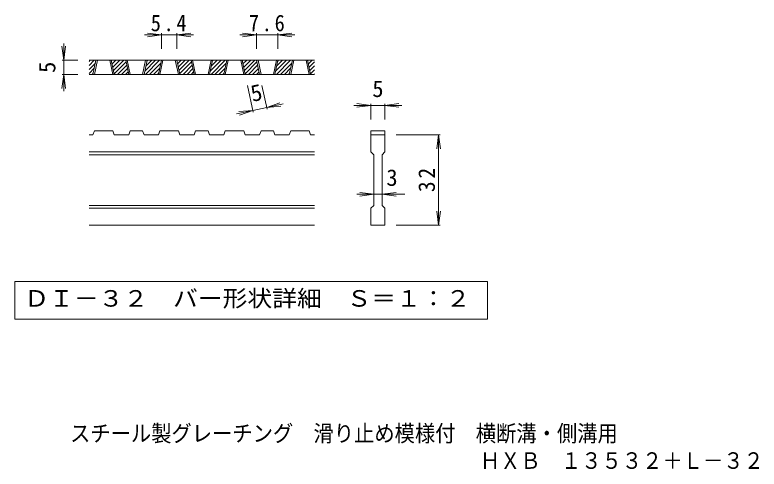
# Model space of a CAD drawing. Units: millimetres on the paper, enlarged 5 times, with parts at other scales. Extents: x -848 to 876, y -685 to 651.
# Drawn here: x -475 to 185, y -685 to -283 of the extents above; entities that cross this region are included whole.
import ezdxf
from ezdxf.enums import TextEntityAlignment as Align

# ---------------------------------------------------------------- set-up
doc = ezdxf.new("R2010")
doc.units = ezdxf.units.MM
doc.header["$LTSCALE"] = 5
for name, color, linetype, lineweight in [('D-0_通り芯', 3, 'Continuous', 9), ('D-4_寸法', 7, 'Continuous', 9), ('F-5_F-5ﾚｲﾔ', 2, 'Continuous', 9)]:
    doc.layers.add(name, color=color, linetype=linetype, lineweight=lineweight)
doc.layers.add('F-0_F-0ﾚｲﾔ', color=2, linetype='Continuous')
doc.styles.add('ＭＳ ゴシック', font='')
doc.styles.get('ＭＳ ゴシック').set_extended_font_data('MS Gothic')

msp = doc.modelspace()

# ---------------------------------------------------------------- linework, layer by layer
at = {"layer": 'D-0_通り芯'}
for p, q in [((-409.445, -327.449), (-404.911, -322.916)), ((-409.445, -323.913), (-408.447, -322.916)), ((-209.445, -322.916), (-409.445, -322.916)), ((-406.006, -335.416), (-403.331, -322.916)), ((-404.756, -335.416), (-402.081, -322.916)), ((-391.006, -322.916), (-388.331, -335.416)), ((-389.756, -322.916), (-387.081, -335.416)), ((-389.671, -323.315), (-389.272, -322.916)), ((-389.048, -326.227), (-385.736, -322.916)), ((-388.424, -329.139), (-382.201, -322.916)), ((-387.801, -332.052), (-378.665, -322.916)), ((-374.298, -335.416), (-376.973, -322.916)), ((-373.048, -335.416), (-375.723, -322.916)), ((-359.298, -322.916), (-361.973, -335.416)), ((-358.048, -322.916), (-360.723, -335.416)), ((-360.136, -332.67), (-350.381, -322.916)), ((-359.346, -335.416), (-346.845, -322.916)), ((-359.173, -328.172), (-353.916, -322.916)), ((-358.211, -323.674), (-357.452, -322.916)), ((-347.94, -335.416), (-345.265, -322.916)), ((-346.69, -335.416), (-344.015, -322.916)), ((-332.94, -322.916), (-330.265, -335.416)), ((-331.69, -322.916), (-329.015, -335.416)), ((-331.605, -323.315), (-331.206, -322.916)), ((-330.982, -326.227), (-327.67, -322.916)), ((-330.358, -329.139), (-324.135, -322.916)), ((-329.735, -332.052), (-320.599, -322.916)), ((-316.232, -335.416), (-318.907, -322.916)), ((-314.982, -335.416), (-317.657, -322.916)), ((-301.232, -322.916), (-303.907, -335.416)), ((-299.982, -322.916), (-302.657, -335.416)), ((-302.07, -332.67), (-292.315, -322.916)), ((-301.28, -335.416), (-288.779, -322.916)), ((-301.107, -328.172), (-295.85, -322.916)), ((-300.145, -323.674), (-299.386, -322.916)), ((-289.874, -335.416), (-287.199, -322.916)), ((-288.624, -335.416), (-285.949, -322.916)), ((-274.874, -322.916), (-272.199, -335.416)), ((-273.624, -322.916), (-270.949, -335.416)), ((-273.539, -323.315), (-273.14, -322.916)), ((-272.916, -326.227), (-269.604, -322.916)), ((-272.292, -329.139), (-266.069, -322.916)), ((-271.669, -332.052), (-262.533, -322.916)), ((-258.166, -335.416), (-260.841, -322.916)), ((-256.916, -335.416), (-259.591, -322.916)), ((-243.166, -322.916), (-245.841, -335.416)), ((-241.916, -322.916), (-244.591, -335.416)), ((-244.004, -332.67), (-234.249, -322.916)), ((-243.214, -335.416), (-230.713, -322.916)), ((-243.041, -328.172), (-237.784, -322.916)), ((-242.079, -323.674), (-241.32, -322.916)), ((-231.808, -335.416), (-229.133, -322.916)), ((-230.558, -335.416), (-227.883, -322.916)), ((-216.808, -322.916), (-214.133, -335.416)), ((-215.558, -322.916), (-212.883, -335.416)), ((-215.473, -323.315), (-215.074, -322.916)), ((-214.85, -326.227), (-211.538, -322.916)), ((-409.445, -330.984), (-403.864, -325.403)), ((-409.445, -334.52), (-404.826, -329.902)), ((-387.178, -334.964), (-376.648, -324.434)), ((-384.094, -335.416), (-376.025, -327.347)), ((-355.81, -335.416), (-345.798, -325.403)), ((-352.274, -335.416), (-346.76, -329.902)), ((-329.112, -334.964), (-318.582, -324.434)), ((-326.028, -335.416), (-317.959, -327.347)), ((-297.744, -335.416), (-287.732, -325.403)), ((-294.208, -335.416), (-288.694, -329.902)), ((-271.046, -334.964), (-260.516, -324.434)), ((-267.962, -335.416), (-259.893, -327.347)), ((-239.678, -335.416), (-229.666, -325.403)), ((-236.142, -335.416), (-230.628, -329.902)), ((-214.226, -329.139), (-209.445, -324.358)), ((-213.603, -332.052), (-209.445, -327.893)), ((-209.445, -335.416), (-409.445, -335.416)), ((-406.805, -335.416), (-405.789, -334.4)), ((-380.559, -335.416), (-375.402, -330.259)), ((-377.023, -335.416), (-374.779, -333.171)), ((-348.739, -335.416), (-347.723, -334.4)), ((-322.493, -335.416), (-317.336, -330.259)), ((-318.957, -335.416), (-316.713, -333.171)), ((-290.673, -335.416), (-289.657, -334.4)), ((-264.427, -335.416), (-259.27, -330.259)), ((-260.891, -335.416), (-258.647, -333.171)), ((-232.607, -335.416), (-231.591, -334.4)), ((-212.98, -334.964), (-209.445, -331.429)), ((-209.896, -335.416), (-209.445, -334.964)), ((-406.006, -389.166), (-409.445, -389.166)), ((-406.006, -389.166), (-404.756, -385.416)), ((-388.331, -385.416), (-404.756, -385.416)), ((-388.331, -385.416), (-387.081, -389.166)), ((-374.298, -389.166), (-387.081, -389.166)), ((-374.298, -389.166), (-373.048, -385.416)), ((-361.973, -385.416), (-373.048, -385.416)), ((-361.973, -385.416), (-360.723, -389.166)), ((-347.94, -389.166), (-360.723, -389.166)), ((-347.94, -389.166), (-346.69, -385.416)), ((-330.265, -385.416), (-346.69, -385.416)), ((-329.015, -389.166), (-330.265, -385.416)), ((-316.232, -389.166), (-329.015, -389.166)), ((-316.232, -389.166), (-314.982, -385.416)), ((-303.907, -385.416), (-314.982, -385.416)), ((-303.907, -385.416), (-302.657, -389.166)), ((-289.874, -389.166), (-302.657, -389.166)), ((-289.874, -389.166), (-288.624, -385.416)), ((-288.624, -385.416), (-272.199, -385.416)), ((-270.949, -389.166), (-272.199, -385.416)), ((-258.166, -389.166), (-270.949, -389.166)), ((-258.166, -389.166), (-256.916, -385.416)), ((-245.841, -385.416), (-256.916, -385.416)), ((-245.841, -385.416), (-244.591, -389.166)), ((-231.808, -389.166), (-244.591, -389.166)), ((-231.808, -389.166), (-230.558, -385.416)), ((-230.558, -385.416), (-214.133, -385.416)), ((-212.883, -389.166), (-214.133, -385.416)), ((-209.445, -389.166), (-212.883, -389.166)), ((-159.445, -385.416), (-146.945, -385.416)), ((-159.445, -385.416), (-159.445, -389.166)), ((-159.445, -389.166), (-146.945, -389.166)), ((-159.445, -404.166), (-159.445, -389.166)), ((-146.945, -385.416), (-146.945, -389.166)), ((-146.945, -389.166), (-146.945, -404.166)), ((-209.445, -404.166), (-409.445, -404.166)), ((-209.445, -406.665), (-409.445, -406.665)), ((-159.445, -404.166), (-156.945, -406.665)), ((-149.445, -406.665), (-146.945, -404.166)), ((-149.445, -406.665), (-149.445, -451.666)), ((-209.445, -451.666), (-409.445, -451.666)), ((-209.445, -454.166), (-409.445, -454.166)), ((-149.445, -451.666), (-146.945, -454.166)), ((-146.945, -454.166), (-146.945, -469.166)), ((-209.445, -469.166), (-409.445, -469.166)), ((-146.945, -469.166), (-159.445, -469.166))]:
    msp.add_line(p, q, dxfattribs=at)
msp.add_lwpolyline([(-159.445, -469.166), (-159.445, -454.166), (-156.945, -451.666), (-156.945, -406.665)], dxfattribs=at)
at = {"layer": 'D-0_通り芯', "color": 7}
msp.add_lwpolyline([(-475.272, -519.166), (-475.272, -552.391), (-56.118, -552.391), (-56.118, -519.166)], close=True, dxfattribs=at)
at = {"layer": 'D-4_寸法'}
for p, q in [((-345.265, -300.416), (-360.265, -300.416)), ((-345.265, -300.416), (-357.658, -298.784)), ((-345.265, -300.416), (-357.658, -302.047)), ((-345.265, -298.916), (-345.265, -312.916)), ((-331.69, -300.416), (-345.265, -300.416)), ((-331.69, -300.416), (-319.297, -298.784)), ((-331.69, -298.916), (-331.69, -312.916)), ((-331.69, -300.416), (-319.297, -302.047)), ((-331.69, -300.416), (-316.69, -300.416)), ((-260.841, -300.416), (-275.841, -300.416)), ((-260.841, -300.416), (-273.234, -298.784)), ((-260.841, -300.416), (-273.234, -302.047)), ((-260.841, -298.916), (-260.841, -312.916)), ((-241.916, -300.416), (-260.841, -300.416)), ((-241.916, -300.416), (-229.523, -298.784)), ((-241.916, -298.916), (-241.916, -312.916)), ((-241.916, -300.416), (-229.523, -302.047)), ((-241.916, -300.416), (-226.916, -300.416)), ((-431.945, -322.916), (-431.945, -307.916)), ((-431.945, -322.916), (-433.576, -310.523)), ((-431.945, -322.916), (-430.313, -310.523)), ((-433.445, -322.916), (-419.445, -322.916)), ((-431.945, -322.916), (-431.945, -335.416)), ((-431.945, -335.416), (-433.576, -347.809)), ((-433.445, -335.416), (-419.445, -335.416)), ((-431.945, -335.416), (-430.313, -347.809)), ((-431.945, -335.416), (-431.945, -350.416)), ((-263.798, -368.834), (-268.857, -345.194)), ((-251.575, -366.218), (-256.074, -345.194)), ((-251.888, -364.752), (-240.111, -360.563)), ((-251.888, -364.752), (-237.221, -361.613)), ((-159.445, -362.916), (-174.445, -362.916)), ((-159.445, -362.916), (-171.838, -361.284)), ((-159.445, -362.916), (-171.838, -364.547)), ((-159.445, -361.416), (-159.445, -375.416)), ((-146.945, -362.916), (-159.445, -362.916)), ((-146.945, -362.916), (-134.552, -361.284)), ((-146.945, -361.416), (-146.945, -375.416)), ((-146.945, -362.916), (-134.552, -364.547)), ((-146.945, -362.916), (-131.945, -362.916)), ((-264.112, -367.367), (-278.78, -370.506)), ((-264.112, -367.367), (-276.572, -368.365)), ((-264.112, -367.367), (-275.889, -371.556)), ((-251.888, -364.752), (-264.112, -367.367)), ((-251.888, -364.752), (-239.428, -363.754)), ((-97.945, -389.166), (-136.945, -389.166)), ((-99.445, -389.166), (-101.076, -401.559)), ((-99.445, -389.166), (-97.813, -401.559)), ((-99.445, -469.166), (-99.445, -389.166)), ((-156.945, -441.665), (-171.945, -441.665)), ((-156.945, -441.665), (-169.338, -440.034)), ((-156.945, -441.665), (-169.338, -443.297)), ((-149.445, -441.665), (-156.945, -441.665)), ((-149.445, -441.665), (-137.052, -440.034)), ((-149.445, -441.665), (-137.052, -443.297)), ((-149.445, -441.665), (-129.445, -441.665)), ((-99.445, -469.166), (-101.076, -456.773)), ((-99.445, -469.166), (-97.813, -456.773)), ((-97.945, -469.166), (-136.945, -469.166))]:
    msp.add_line(p, q, dxfattribs=at)

# ---------------------------------------------------------------- texts
at = {"layer": 'D-0_通り芯', "color": 2, "style": 'ＭＳ ゴシック', "width": 1.1}
msp.add_text('ＤＩ－３２\u3000バー形状詳細\u3000Ｓ＝１：２', height=14.66, dxfattribs=at).set_placement((-466.945, -545.779), align=Align.BOTTOM_LEFT)
at = {"layer": 'D-4_寸法', "color": 2, "style": 'ＭＳ ゴシック'}
for rotation, p in [(90, (-434.945, -334.166)), (12.079, (-263.517, -364.172))]:
    msp.add_text('5', height=14.66, rotation=rotation, dxfattribs=at).set_placement(p, align=Align.BOTTOM_LEFT)
for s, p in [('5', (-158.195, -359.916)), ('3', (-145.695, -438.665))]:
    msp.add_text(s, height=14.66, dxfattribs=at).set_placement(p, align=Align.BOTTOM_LEFT)
at = {"layer": 'D-4_寸法', "color": 2, "char_height": 14.66, "attachment_point": 7, "style": 'ＭＳ ゴシック'}
for s, insert in [('\\T1.27;\\W0.9;5.4', (-354.728, -297.416)), ('\\T1.27;\\W0.9;7.6', (-267.629, -297.416))]:
    msp.add_mtext(s, dxfattribs=dict(at, insert=insert))
at = {"layer": 'D-4_寸法', "color": 2, "insert": (-102.445, -439.791), "char_height": 14.66, "attachment_point": 7, "rotation": 90, "style": 'ＭＳ ゴシック'}
msp.add_mtext('\\T1.27;\\W0.95;32', dxfattribs=at)
at = {"layer": 'F-0_F-0ﾚｲﾔ', "style": 'ＭＳ ゴシック', "width": 0.9}
msp.add_text('ＨＸＢ\u3000１３５３２＋Ｌ－３２', height=14.66, dxfattribs=at).set_placement((-62.772, -689.566), align=Align.BOTTOM_LEFT)
at = {"layer": 'F-5_F-5ﾚｲﾔ', "style": 'ＭＳ ゴシック', "width": 0.9}
msp.add_text('スチール製グレーチング\u3000滑り止め模様付\u3000横断溝・側溝用', height=14.66, dxfattribs=at).set_placement((-426.315, -665.453), align=Align.BOTTOM_LEFT)

doc.saveas('drawing.dxf')
